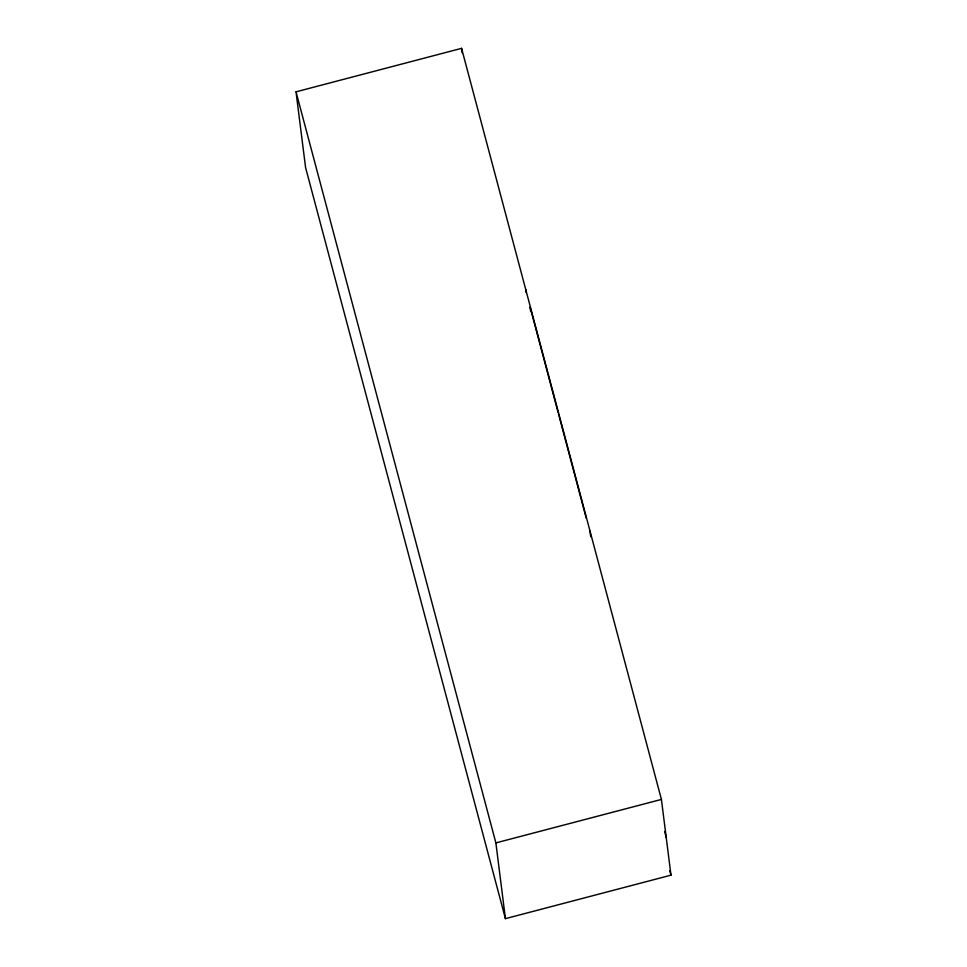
<?xml version="1.0" encoding="UTF-8"?>
<svg xmlns="http://www.w3.org/2000/svg" width="967" height="967" viewBox="0 0 967 967"><rect width="100%" height="100%" fill="white"/><g stroke="black" fill="none" stroke-linecap="round" stroke-linejoin="round"><path stroke-width="1.45" d="M296.023 91.829L461.573 48.35L661.416 799.431L670.977 875.171L505.427 918.65L305.584 167.569L296.023 91.829L495.878 842.898L505.427 918.65M495.878 842.898L661.416 799.431M558.177 412.716L530.085 307.131L530.629 311.434M558.563 414.154L586.268 518.288M664.643 831.463L666.19 837.301M669.805 870.796L670.977 875.171M589.967 530.907L590.704 536.733M525.77 289.629L526.145 292.542M461.573 48.35L462.129 52.726"/></g></svg>
